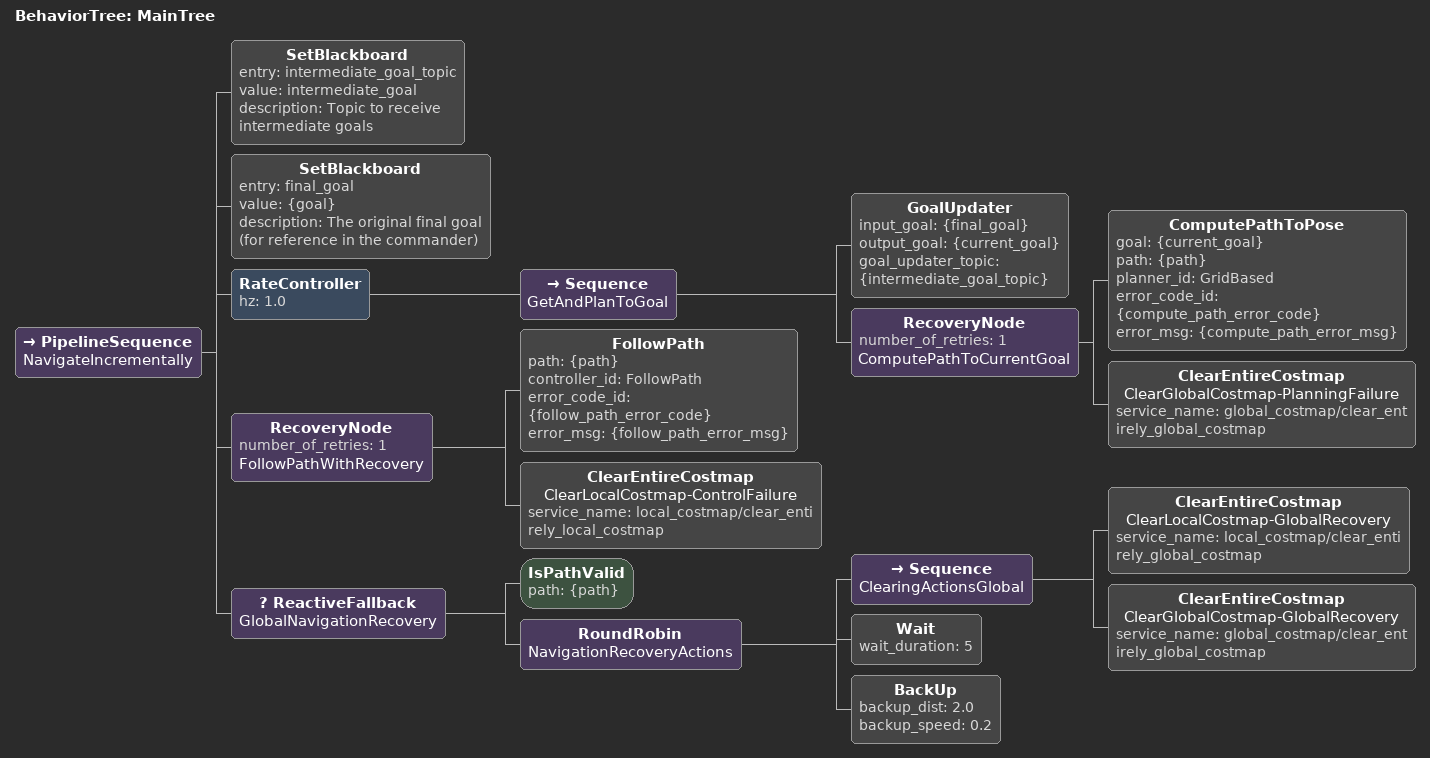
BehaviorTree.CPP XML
<root main_tree_to_execute="MainTree">
  <BehaviorTree ID="MainTree">
    <PipelineSequence name="NavigateIncrementally">
      <SetBlackboard entry="intermediate_goal_topic" value="intermediate_goal" description="Topic to receive intermediate goals"/>
      <SetBlackboard entry="final_goal" value="{goal}" description="The original final goal (for reference in the commander)"/>

      <RateController hz="1.0">
        <Sequence name="GetAndPlanToGoal">
          <GoalUpdater input_goal="{final_goal}" output_goal="{current_goal}" goal_updater_topic="{intermediate_goal_topic}"/>

          <RecoveryNode number_of_retries="1" name="ComputePathToCurrentGoal">
            <ComputePathToPose goal="{current_goal}" path="{path}" planner_id="GridBased" error_code_id="{compute_path_error_code}" error_msg="{compute_path_error_msg}"/>
            <ClearEntireCostmap name="ClearGlobalCostmap-PlanningFailure" service_name="global_costmap/clear_entirely_global_costmap"/>
          </RecoveryNode>
        </Sequence>
      </RateController>

      <RecoveryNode number_of_retries="1" name="FollowPathWithRecovery">
        <FollowPath path="{path}" controller_id="FollowPath" error_code_id="{follow_path_error_code}" error_msg="{follow_path_error_msg}"/>
        <ClearEntireCostmap name="ClearLocalCostmap-ControlFailure" service_name="local_costmap/clear_entirely_local_costmap"/>
      </RecoveryNode>

      <ReactiveFallback name="GlobalNavigationRecovery">
        <IsPathValid path="{path}"/>
        <RoundRobin name="NavigationRecoveryActions">
          <Sequence name="ClearingActionsGlobal">
            <ClearEntireCostmap name="ClearLocalCostmap-GlobalRecovery" service_name="local_costmap/clear_entirely_global_costmap"/>
            <ClearEntireCostmap name="ClearGlobalCostmap-GlobalRecovery" service_name="global_costmap/clear_entirely_global_costmap"/>
          </Sequence>
          <Wait wait_duration="5"/>
          <BackUp backup_dist="2.0" backup_speed="0.2"/>
        </RoundRobin>
      </ReactiveFallback>
    </PipelineSequence>
  </BehaviorTree>
</root>
